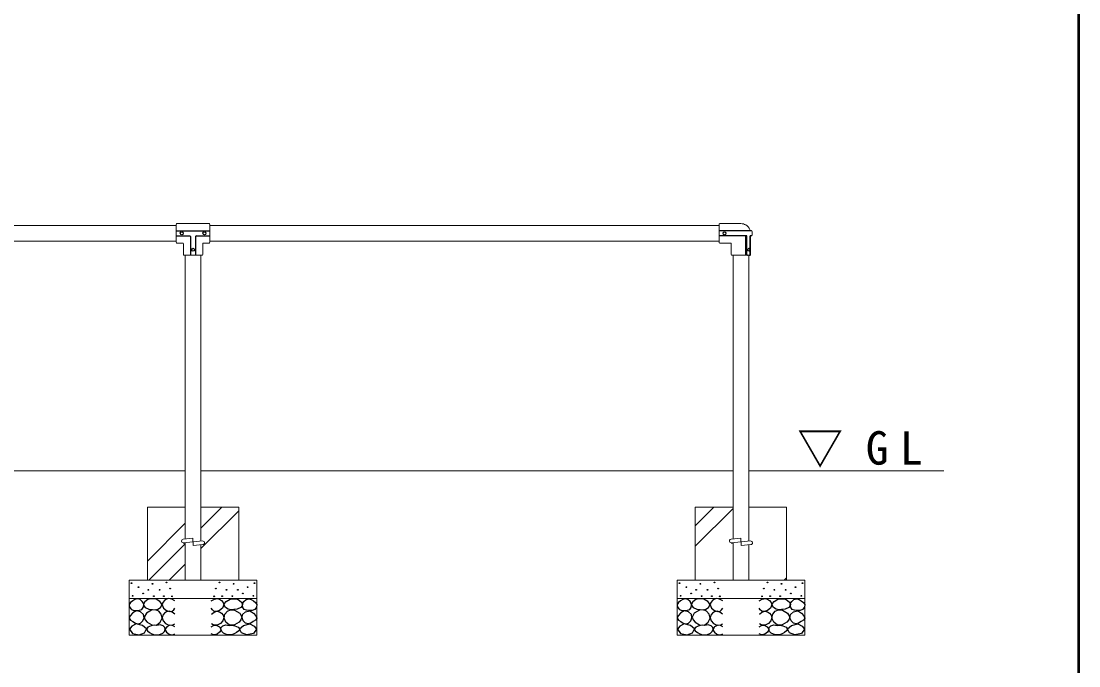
# Model space of a CAD drawing. Units: millimetres, scale not verified. Extents: x -19540 to 0, y -1690 to 13350.
# Drawn here: x -2896 to 0, y 1766 to 3531 of the extents above; entities that cross this region are included whole.
import ezdxf

# ---------------------------------------------------------------- set-up
doc = ezdxf.new("R2010")
doc.units = ezdxf.units.MM
for name, color, linetype, lineweight in [('A3図枠', 7, 'Continuous', 25), ('線', 2, 'Continuous', 25), ('補助', 2, 'Continuous', 13)]:
    doc.layers.add(name, color=color, linetype=linetype, lineweight=lineweight)
doc.styles.add('ＭＳ ゴシック', font='')
doc.styles.get('ＭＳ ゴシック').set_extended_font_data('MS Gothic')

msp = doc.modelspace()

# ---------------------------------------------------------------- linework, layer by layer
at = {"layer": 'A3図枠', "lineweight": 50}
msp.add_line((0, 0), (0, 13350), dxfattribs=at)
at = {"layer": '線', "color": 7, "lineweight": 13}
for p, q in [((-3865, 2971.35), (-2471, 2971.35)), ((-2471, 2974.5), (-2471, 2925.5)), ((-2469, 2976.5), (-2381, 2976.5)), ((-2379, 2974.5), (-2379, 2925.5)), ((-2379, 2971.35), (-985, 2971.35)), ((-985, 2974.5), (-985, 2925.5)), ((-925, 2976.5), (-983, 2976.5)), ((-894.5, 2955), (-894.5, 2945)), ((-3865, 2928.65), (-2471, 2928.65)), ((-2379, 2928.65), (-985, 2928.65)), ((-898.5, 2943), (-898.5, 2892)), ((-2469, 2923.5), (-2453.5, 2923.5)), ((-2451.5, 2921.5), (-2451.5, 2892)), ((-2398.5, 2921.5), (-2398.5, 2892)), ((-2396.5, 2923.5), (-2381, 2923.5)), ((-953.5, 2923.5), (-983, 2923.5)), ((-951.5, 2921.5), (-951.5, 2892)), ((-2449.5, 2890), (-2400.5, 2890)), ((-2446.35, 2113.008), (-2446.35, 2890)), ((-2403.65, 2107.036), (-2403.65, 2890)), ((-900.5, 2890), (-949.5, 2890)), ((-946.35, 2113.008), (-946.35, 2890)), ((-903.65, 2107.036), (-903.65, 2890)), ((-3903.65, 2300), (-2446.35, 2300)), ((-2403.65, 2300), (-946.35, 2300)), ((-903.65, 2300), (-369.748, 2300)), ((-2550, 2200), (-2550, 2000)), ((-2550, 2200), (-2446.35, 2200)), ((-2403.65, 2200), (-2300, 2200)), ((-2300, 2200), (-2300, 2000)), ((-1050, 2200), (-1050, 2000)), ((-1050, 2200), (-946.35, 2200)), ((-903.65, 2200), (-800, 2200)), ((-800, 2200), (-800, 2000)), ((-2425.5, 2114.975), (-2451.97, 2112.478)), ((-2425.5, 2104.931), (-2425.5, 2115.022)), ((-925.5, 2114.975), (-951.97, 2112.478)), ((-925.5, 2104.931), (-925.5, 2115.022)), ((-2425.5, 2104.931), (-2451.03, 2102.522)), ((-2446.35, 2000), (-2446.35, 2102.964)), ((-2398.97, 2107.478), (-2424.5, 2105.069)), ((-2424.5, 2095.025), (-2424.5, 2105.069)), ((-2398.03, 2097.522), (-2424.5, 2095.025)), ((-2403.65, 2000), (-2403.65, 2096.992)), ((-925.5, 2104.931), (-951.03, 2102.522)), ((-946.35, 2000), (-946.35, 2102.964)), ((-898.97, 2107.478), (-924.5, 2105.069)), ((-924.5, 2095.025), (-924.5, 2105.069)), ((-898.03, 2097.522), (-924.5, 2095.025)), ((-903.65, 2000), (-903.65, 2096.992)), ((-2600, 2000), (-2600, 1850)), ((-2600, 2000), (-2250, 2000)), ((-2446.35, 2000), (-2403.65, 2000)), ((-2250, 2000), (-2250, 1850)), ((-1100, 2000), (-1100, 1850)), ((-1100, 2000), (-750, 2000)), ((-946.35, 2000), (-903.65, 2000)), ((-750, 2000), (-750, 1850)), ((-2600, 1950), (-2250, 1950)), ((-1100, 1950), (-750, 1950)), ((-2600, 1850), (-2250, 1850)), ((-1100, 1850), (-750, 1850))]:
    msp.add_line(p, q, dxfattribs=at)
at = {"layer": '線'}
for p, q in [((-2471, 2957), (-2379, 2957)), ((-896.5, 2957), (-985, 2957)), ((-2471, 2943), (-2434, 2943)), ((-2432, 2941), (-2432, 2890)), ((-2418, 2941), (-2418, 2890)), ((-2416, 2943), (-2379, 2943)), ((-908.959, 2943), (-985, 2943)), ((-911.877, 2890), (-911.877, 2943)), ((-908.959, 2892), (-908.959, 2943)), ((-896.5, 2943), (-899.632, 2943)), ((-899.632, 2892), (-899.632, 2943)), ((-2451.97, 2102.522), (-2446.35, 2101.992)), ((-951.97, 2102.522), (-946.35, 2101.992))]:
    msp.add_line(p, q, dxfattribs=at)
at = {"layer": '線', "color": 7, "lineweight": 13}
msp.add_lwpolyline([(-925, 2976.5), (-921.577, 2976.278), (-918.212, 2975.616), (-914.96, 2974.525), (-911.877, 2973.023), (-908.437, 2970.686), (-905.405, 2967.84), (-902.855, 2964.555), (-900.851, 2960.912), (-899.441, 2957)], dxfattribs=at)
at = {"layer": '線'}
for points in [[(-2577.551, 1949.402), (-2584.014, 1946.862), (-2590.225, 1943.382), (-2596.083, 1939.344), (-2599.731, 1933.877), (-2598.719, 1926.294), (-2593.711, 1919.935), (-2586.845, 1917.345), (-2579.136, 1917.084), (-2571.523, 1917.688), (-2565.194, 1920.252), (-2561.442, 1925.538), (-2560.125, 1931.976), (-2560.973, 1937.181), (-2563.927, 1942.115), (-2570.087, 1946.942)], [(-2538.127, 1949.493), (-2543.032, 1948.876), (-2548.669, 1946.79), (-2556.64, 1941.002), (-2560.292, 1934.086), (-2559.417, 1930.124), (-2555.696, 1925.707), (-2546.205, 1920.934), (-2536.235, 1919.49), (-2528.885, 1919.318), (-2521.369, 1920.842), (-2513.77, 1925.456), (-2510.016, 1931.653), (-2510.986, 1936.306), (-2515.693, 1941.654), (-2526.361, 1947.861)], [(-2311.873, 1949.493), (-2306.968, 1948.876), (-2301.331, 1946.79), (-2293.36, 1941.002), (-2289.708, 1934.086), (-2290.583, 1930.124), (-2294.304, 1925.707), (-2303.795, 1920.934), (-2313.765, 1919.49), (-2321.115, 1919.318), (-2328.631, 1920.842), (-2336.23, 1925.456), (-2339.984, 1931.653), (-2339.014, 1936.306), (-2334.307, 1941.654), (-2323.639, 1947.861)], [(-2272.449, 1949.402), (-2265.986, 1946.862), (-2259.775, 1943.382), (-2253.917, 1939.344), (-2250.269, 1933.877), (-2251.281, 1926.294), (-2256.289, 1919.935), (-2263.155, 1917.345), (-2270.864, 1917.084), (-2278.477, 1917.688), (-2284.806, 1920.252), (-2288.558, 1925.538), (-2289.875, 1931.976), (-2289.027, 1937.181), (-2286.073, 1942.115), (-2279.913, 1946.942)], [(-1077.551, 1949.402), (-1084.014, 1946.862), (-1090.225, 1943.382), (-1096.083, 1939.344), (-1099.731, 1933.877), (-1098.719, 1926.294), (-1093.711, 1919.935), (-1086.845, 1917.345), (-1079.136, 1917.084), (-1071.523, 1917.688), (-1065.194, 1920.252), (-1061.442, 1925.538), (-1060.125, 1931.976), (-1060.973, 1937.181), (-1063.927, 1942.115), (-1070.087, 1946.942)], [(-1038.127, 1949.493), (-1043.032, 1948.876), (-1048.669, 1946.79), (-1056.64, 1941.002), (-1060.292, 1934.086), (-1059.417, 1930.124), (-1055.696, 1925.707), (-1046.205, 1920.934), (-1036.235, 1919.49), (-1028.885, 1919.318), (-1021.369, 1920.842), (-1013.77, 1925.456), (-1010.016, 1931.653), (-1010.986, 1936.306), (-1015.693, 1941.654), (-1026.361, 1947.861)], [(-811.873, 1949.493), (-806.968, 1948.876), (-801.331, 1946.79), (-793.36, 1941.002), (-789.708, 1934.086), (-790.583, 1930.124), (-794.304, 1925.707), (-803.795, 1920.934), (-813.765, 1919.49), (-821.115, 1919.318), (-828.631, 1920.842), (-836.23, 1925.456), (-839.984, 1931.653), (-839.014, 1936.306), (-834.307, 1941.654), (-823.639, 1947.861)], [(-772.449, 1949.402), (-765.986, 1946.862), (-759.775, 1943.382), (-753.917, 1939.344), (-750.269, 1933.877), (-751.281, 1926.294), (-756.289, 1919.935), (-763.155, 1917.345), (-770.864, 1917.084), (-778.477, 1917.688), (-784.806, 1920.252), (-788.558, 1925.538), (-789.875, 1931.976), (-789.027, 1937.181), (-786.073, 1942.115), (-779.913, 1946.942)], [(-2580.086, 1916.45), (-2585.415, 1913.657), (-2590.859, 1909.479), (-2597.308, 1902.659), (-2599.731, 1895.855), (-2596.103, 1891.027), (-2589.592, 1886.666), (-2582.954, 1882.379), (-2576.284, 1880.329), (-2568.64, 1882.776), (-2562.343, 1889.201), (-2559.236, 1897.478), (-2560.759, 1905.994), (-2568.917, 1913.245)], [(-2550.831, 1885.163), (-2538.242, 1878.307), (-2524.883, 1877.324), (-2514.599, 1884.778), (-2509.747, 1896.515), (-2512.027, 1907.293), (-2518.936, 1915.436), (-2527.761, 1918.869), (-2538.938, 1917.598), (-2552.692, 1909.543), (-2558.669, 1898.678), (-2556.034, 1891.484)], [(-2299.169, 1885.163), (-2311.758, 1878.307), (-2325.117, 1877.324), (-2335.401, 1884.778), (-2340.253, 1896.515), (-2337.973, 1907.293), (-2331.064, 1915.436), (-2322.239, 1918.869), (-2311.062, 1917.598), (-2297.308, 1909.543), (-2291.331, 1898.678), (-2293.966, 1891.484)], [(-2269.914, 1916.45), (-2264.585, 1913.657), (-2259.141, 1909.479), (-2252.692, 1902.659), (-2250.269, 1895.855), (-2253.897, 1891.027), (-2260.408, 1886.666), (-2267.046, 1882.379), (-2273.716, 1880.329), (-2281.36, 1882.776), (-2287.657, 1889.201), (-2290.764, 1897.478), (-2289.241, 1905.994), (-2281.083, 1913.245)], [(-1080.086, 1916.45), (-1085.415, 1913.657), (-1090.859, 1909.479), (-1097.308, 1902.659), (-1099.731, 1895.855), (-1096.103, 1891.027), (-1089.592, 1886.666), (-1082.954, 1882.379), (-1076.284, 1880.329), (-1068.64, 1882.776), (-1062.343, 1889.201), (-1059.236, 1897.478), (-1060.759, 1905.994), (-1068.917, 1913.245)], [(-1050.831, 1885.163), (-1038.242, 1878.307), (-1024.883, 1877.324), (-1014.599, 1884.778), (-1009.747, 1896.515), (-1012.027, 1907.293), (-1018.936, 1915.436), (-1027.761, 1918.869), (-1038.938, 1917.598), (-1052.692, 1909.543), (-1058.669, 1898.678), (-1056.034, 1891.484)], [(-799.169, 1885.163), (-811.758, 1878.307), (-825.117, 1877.324), (-835.401, 1884.778), (-840.253, 1896.515), (-837.973, 1907.293), (-831.064, 1915.436), (-822.239, 1918.869), (-811.062, 1917.598), (-797.308, 1909.543), (-791.331, 1898.678), (-793.966, 1891.484)], [(-769.914, 1916.45), (-764.585, 1913.657), (-759.141, 1909.479), (-752.692, 1902.659), (-750.269, 1895.855), (-753.897, 1891.027), (-760.408, 1886.666), (-767.046, 1882.379), (-773.716, 1880.329), (-781.36, 1882.776), (-787.657, 1889.201), (-790.764, 1897.478), (-789.241, 1905.994), (-781.083, 1913.245)], [(-2580.905, 1880.517), (-2592.225, 1874.498), (-2599.036, 1865.683), (-2590.549, 1854.413), (-2572.114, 1850.299), (-2557.761, 1856.41), (-2552.335, 1866.782), (-2563.117, 1875.89)], [(-2523.802, 1876.373), (-2531.337, 1876.999), (-2539.479, 1875.562), (-2548.406, 1871.504), (-2552.723, 1866.102), (-2550.037, 1861.419), (-2544.074, 1856.912), (-2537.595, 1853.068), (-2530.289, 1850.695), (-2518.44, 1850.928), (-2508.124, 1855.02), (-2503.421, 1859.827), (-2501.367, 1865.561), (-2502.427, 1870.709), (-2506.503, 1875.292), (-2514.901, 1877.832)], [(-2326.198, 1876.373), (-2318.663, 1876.999), (-2310.521, 1875.562), (-2301.594, 1871.504), (-2297.277, 1866.102), (-2299.963, 1861.419), (-2305.926, 1856.912), (-2312.405, 1853.068), (-2319.711, 1850.695), (-2331.56, 1850.928), (-2341.876, 1855.02), (-2346.579, 1859.827), (-2348.633, 1865.561), (-2347.573, 1870.709), (-2343.497, 1875.292), (-2335.099, 1877.832)], [(-2269.095, 1880.517), (-2257.775, 1874.498), (-2250.964, 1865.683), (-2259.451, 1854.413), (-2277.886, 1850.299), (-2292.239, 1856.41), (-2297.665, 1866.782), (-2286.883, 1875.89)], [(-1080.905, 1880.517), (-1092.225, 1874.498), (-1099.036, 1865.683), (-1090.549, 1854.413), (-1072.114, 1850.299), (-1057.761, 1856.41), (-1052.335, 1866.782), (-1063.117, 1875.89)], [(-1023.802, 1876.373), (-1031.337, 1876.999), (-1039.479, 1875.562), (-1048.406, 1871.504), (-1052.723, 1866.102), (-1050.037, 1861.419), (-1044.074, 1856.912), (-1037.595, 1853.068), (-1030.289, 1850.695), (-1018.44, 1850.928), (-1008.124, 1855.02), (-1003.421, 1859.827), (-1001.367, 1865.561), (-1002.427, 1870.709), (-1006.503, 1875.292), (-1014.901, 1877.832)], [(-826.198, 1876.373), (-818.663, 1876.999), (-810.521, 1875.562), (-801.594, 1871.504), (-797.277, 1866.102), (-799.963, 1861.419), (-805.926, 1856.912), (-812.405, 1853.068), (-819.711, 1850.695), (-831.56, 1850.928), (-841.876, 1855.02), (-846.579, 1859.827), (-848.633, 1865.561), (-847.573, 1870.709), (-843.497, 1875.292), (-835.099, 1877.832)], [(-769.095, 1880.517), (-757.775, 1874.498), (-750.964, 1865.683), (-759.451, 1854.413), (-777.886, 1850.299), (-792.239, 1856.41), (-797.665, 1866.782), (-786.883, 1875.89)]]:
    msp.add_lwpolyline(points, close=True, dxfattribs=at)
for points in [[(-2475, 1943.299), (-2483.427, 1948.154), (-2492.11, 1949.636), (-2497.729, 1947.948), (-2502.883, 1944.249), (-2507.355, 1938.941), (-2509.22, 1932.209), (-2505.552, 1923.439), (-2497.496, 1917), (-2489.197, 1914.621), (-2481.971, 1915.733), (-2477.921, 1919.109), (-2475, 1923.654)], [(-2375, 1943.299), (-2366.573, 1948.154), (-2357.89, 1949.636), (-2352.271, 1947.948), (-2347.117, 1944.249), (-2342.645, 1938.941), (-2340.78, 1932.209), (-2344.448, 1923.439), (-2352.504, 1917), (-2360.803, 1914.621), (-2368.029, 1915.733), (-2372.079, 1919.109), (-2375, 1923.654)], [(-975, 1943.299), (-983.427, 1948.154), (-992.11, 1949.636), (-997.73, 1947.948), (-1002.883, 1944.249), (-1007.355, 1938.941), (-1009.22, 1932.209), (-1005.552, 1923.439), (-997.496, 1917), (-989.197, 1914.621), (-981.971, 1915.733), (-977.921, 1919.109), (-975, 1923.654)], [(-875, 1943.299), (-866.573, 1948.154), (-857.89, 1949.636), (-852.27, 1947.948), (-847.117, 1944.249), (-842.645, 1938.941), (-840.78, 1932.209), (-844.448, 1923.439), (-852.504, 1917), (-860.803, 1914.621), (-868.029, 1915.733), (-872.079, 1919.109), (-875, 1923.654)], [(-2475.317, 1907.178), (-2482.457, 1912.64), (-2490.526, 1915.099), (-2497.231, 1913.875), (-2503.199, 1910.03), (-2507.592, 1904.248), (-2509.22, 1897.039), (-2506.556, 1888.431), (-2500.348, 1881.513), (-2492.709, 1877.642), (-2485.139, 1876.761), (-2479.985, 1878.2), (-2475.317, 1880.88)], [(-2374.683, 1907.178), (-2367.543, 1912.64), (-2359.474, 1915.099), (-2352.769, 1913.875), (-2346.801, 1910.03), (-2342.408, 1904.248), (-2340.78, 1897.039), (-2343.444, 1888.431), (-2349.652, 1881.513), (-2357.291, 1877.642), (-2364.861, 1876.761), (-2370.015, 1878.2), (-2374.683, 1880.88)], [(-975.317, 1907.178), (-982.457, 1912.64), (-990.526, 1915.099), (-997.231, 1913.875), (-1003.199, 1910.03), (-1007.592, 1904.248), (-1009.22, 1897.039), (-1006.556, 1888.431), (-1000.348, 1881.513), (-992.709, 1877.642), (-985.139, 1876.761), (-979.985, 1878.2), (-975.317, 1880.88)], [(-874.683, 1907.178), (-867.543, 1912.64), (-859.474, 1915.099), (-852.769, 1913.875), (-846.801, 1910.03), (-842.408, 1904.248), (-840.78, 1897.039), (-843.444, 1888.431), (-849.652, 1881.513), (-857.291, 1877.642), (-864.861, 1876.761), (-870.015, 1878.2), (-874.683, 1880.88)], [(-2475, 1872.642), (-2481.018, 1875.96), (-2488.307, 1876.761), (-2497.024, 1872.427), (-2501.298, 1865.671), (-2500.686, 1862.001), (-2497.813, 1857.75), (-2490.651, 1852.278), (-2483.238, 1850.462), (-2478.942, 1851.514), (-2475, 1853.631)], [(-2375, 1872.642), (-2368.982, 1875.96), (-2361.693, 1876.761), (-2352.976, 1872.427), (-2348.702, 1865.671), (-2349.314, 1862.001), (-2352.187, 1857.75), (-2359.349, 1852.278), (-2366.762, 1850.462), (-2371.058, 1851.514), (-2375, 1853.631)], [(-975, 1872.642), (-981.018, 1875.96), (-988.308, 1876.761), (-997.024, 1872.427), (-1001.298, 1865.671), (-1000.686, 1862.001), (-997.813, 1857.75), (-990.651, 1852.278), (-983.238, 1850.462), (-978.942, 1851.514), (-975, 1853.631)], [(-875, 1872.642), (-868.982, 1875.96), (-861.692, 1876.761), (-852.976, 1872.427), (-848.702, 1865.671), (-849.314, 1862.001), (-852.187, 1857.75), (-859.349, 1852.278), (-866.762, 1850.462), (-871.058, 1851.514), (-875, 1853.631)]]:
    msp.add_lwpolyline(points, dxfattribs=at)
for centre, radius in [((-2456, 2950), 4), ((-2394, 2950), 4), ((-970, 2950), 4), ((-2425, 2905), 4), ((-2593.394, 1992.177), 1), ((-2574.383, 1980.77), 1), ((-2547.451, 1973.483), 1), ((-2536.044, 1989.959), 1), ((-2516.504, 1973.549), 1), ((-2497.583, 1994.091), 1), ((-2487.582, 1977.063), 1), ((-2362.418, 1977.063), 1), ((-2352.417, 1994.091), 1), ((-2333.496, 1973.549), 1), ((-2313.956, 1989.959), 1), ((-2302.549, 1973.483), 1), ((-2275.617, 1980.77), 1), ((-2256.606, 1992.177), 1), ((-1093.394, 1992.177), 1), ((-1074.383, 1980.77), 1), ((-1047.451, 1973.483), 1), ((-1036.044, 1989.959), 1), ((-1016.504, 1973.549), 1), ((-997.583, 1994.091), 1), ((-987.582, 1977.063), 1), ((-862.418, 1977.063), 1), ((-852.417, 1994.091), 1), ((-833.496, 1973.549), 1), ((-813.956, 1989.959), 1), ((-802.549, 1973.483), 1), ((-775.617, 1980.77), 1), ((-756.606, 1992.177), 1), ((-2590.225, 1957.323), 1), ((-2561.392, 1963.977), 1), ((-2532.559, 1956.373), 1), ((-2504.881, 1956.521), 1), ((-2482.717, 1955.98), 1), ((-2367.283, 1955.98), 1), ((-2345.119, 1956.521), 1), ((-2317.441, 1956.373), 1), ((-2288.608, 1963.977), 1), ((-2259.775, 1957.323), 1), ((-1090.225, 1957.323), 1), ((-1061.392, 1963.977), 1), ((-1032.559, 1956.373), 1), ((-1004.881, 1956.521), 1), ((-982.717, 1955.98), 1), ((-867.283, 1955.98), 1), ((-845.119, 1956.521), 1), ((-817.441, 1956.373), 1), ((-788.608, 1963.977), 1), ((-759.775, 1957.323), 1)]:
    msp.add_circle(centre, radius, dxfattribs=at)
at = {"layer": '線', "color": 7, "lineweight": 13}
for centre, radius, start, end in [((-2469, 2974.5), 2, 90, 180), ((-2381, 2974.5), 2, 0, 90), ((-983, 2974.5), 2, 90, 180), ((-896.5, 2955), 2, 0, 90), ((-2469, 2925.5), 2, 180, 270), ((-2381, 2925.5), 2, 270, 0), ((-983, 2925.5), 2, 180, 270), ((-896.5, 2945), 2, 270, 0), ((-2453.5, 2921.5), 2, 0, 90), ((-2396.5, 2921.5), 2, 90, 180), ((-953.5, 2921.5), 2, 0, 90), ((-2449.5, 2892), 2, 180, 270), ((-2400.5, 2892), 2, 270, 0), ((-949.5, 2892), 2, 180, 270), ((-900.5, 2892), 2, 270, 0), ((-2451.5, 2107.5), 5, 95.38931, 275.38931), ((-2398.5, 2102.5), 5, 275.38931, 95.38931), ((-951.5, 2107.5), 5, 95.38931, 275.38931), ((-898.5, 2102.5), 5, 275.38931, 95.38931)]:
    msp.add_arc(centre, radius, start, end, dxfattribs=at)
at = {"layer": '線'}
for centre, start, end in [((-2434, 2941), 0, 90), ((-2416, 2941), 90, 180), ((-906.959, 2892), 180, 270), ((-901.632, 2892), 270, 0)]:
    msp.add_arc(centre, 2, start, end, dxfattribs=at)
msp.add_ellipse((-903.62, 2905), major_axis=(0, -4.004), ratio=0.706341, dxfattribs=at)
at = {"layer": '補助'}
for p, q in [((-2403.65, 2142.605), (-2346.255, 2200)), ((-2403.65, 2198.731), (-2402.381, 2200)), ((-2403.65, 2086.478), (-2300, 2190.128)), ((-1050, 2149.216), (-999.216, 2200)), ((-1050, 2093.09), (-946.35, 2196.74)), ((-2550, 2052.381), (-2446.35, 2156.031)), ((-2546.255, 2000), (-2446.35, 2099.905)), ((-2490.128, 2000), (-2446.35, 2043.778)), ((-806.33, 2000), (-800, 2006.33))]:
    msp.add_line(p, q, dxfattribs=at)

# ---------------------------------------------------------------- texts
at = {"layer": '補助', "insert": (-770.833, 2308.333), "char_height": 91.64, "attachment_point": 7, "style": 'ＭＳ ゴシック'}
msp.add_mtext('\\T1.5;▽GL', dxfattribs=at)

doc.saveas('drawing.dxf')
